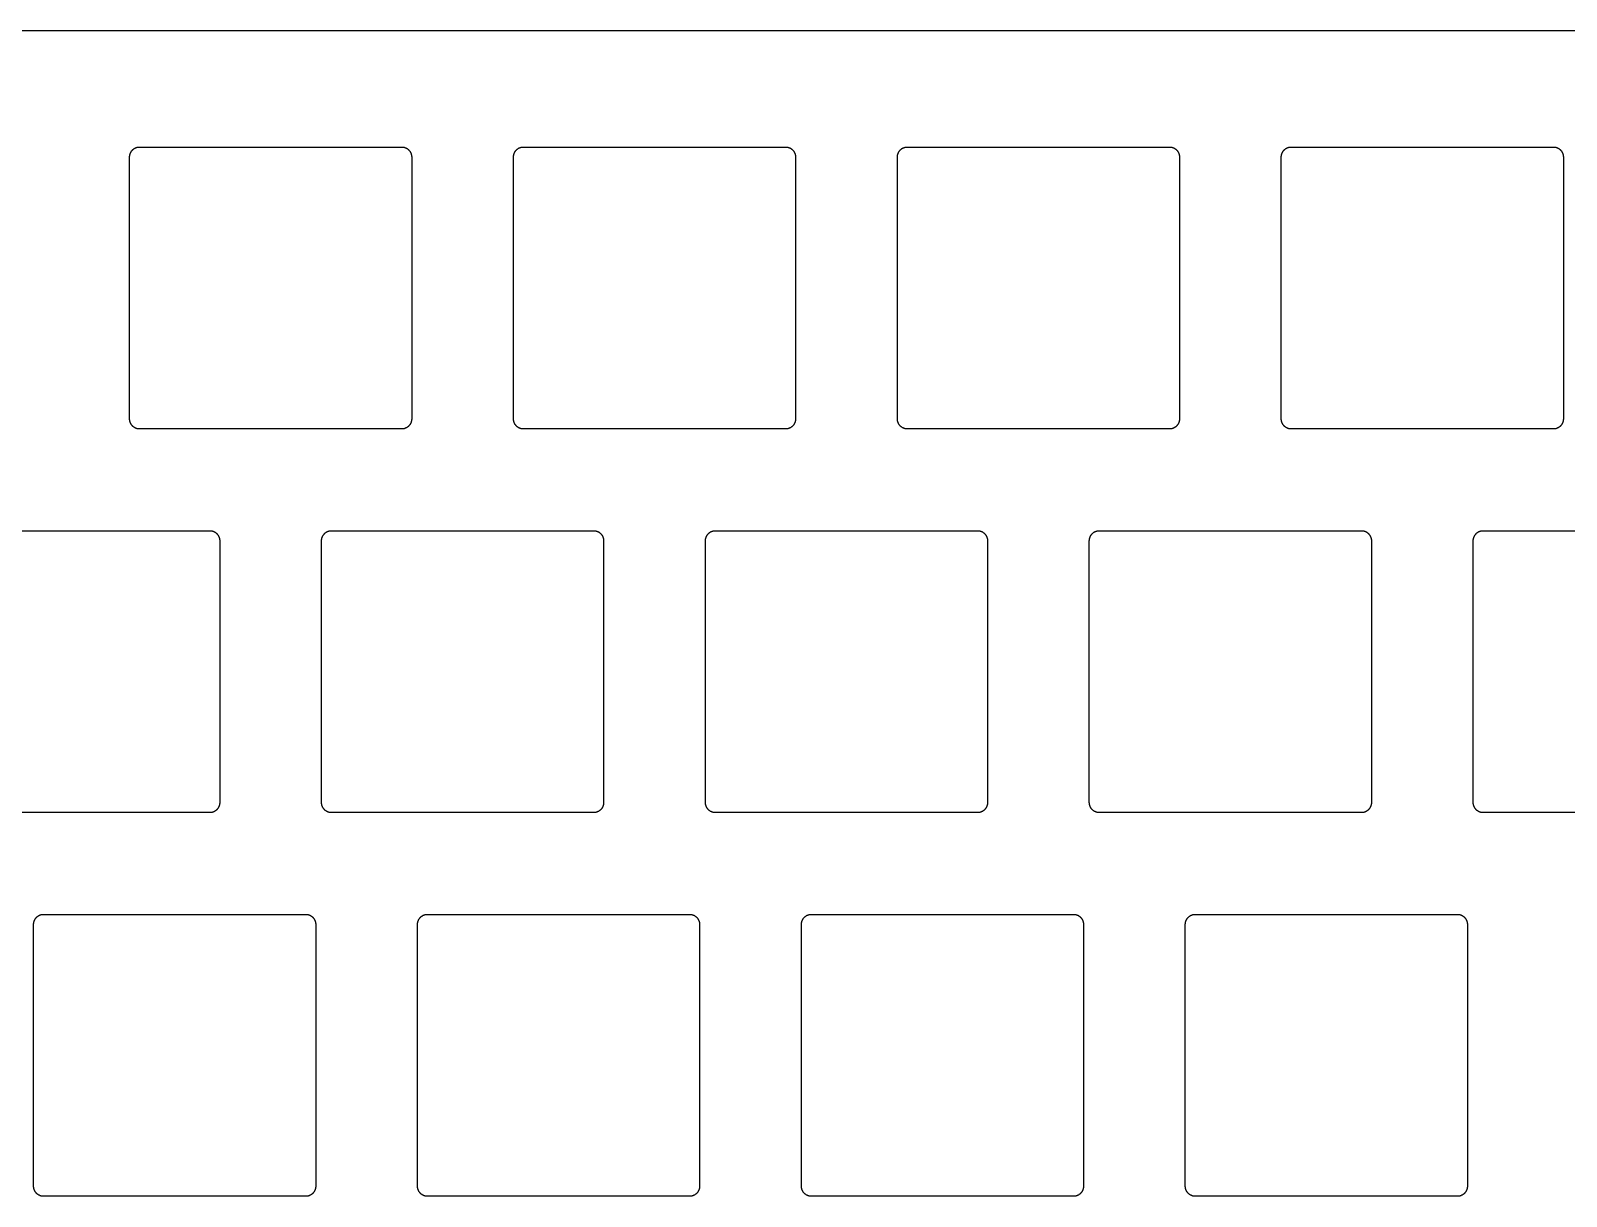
# Model space of a CAD drawing. Header units: millimetres. Extents: x 607 to 893, y -189 to -81.
# Drawn here: x 680.9 to 757.1, y -142.1 to -84.2 of the extents above; entities that cross this region are included whole.
import ezdxf

# ---------------------------------------------------------------- set-up
doc = ezdxf.new("R2010")
doc.units = ezdxf.units.MM
doc.layers.add('Layer 01', color=18, linetype='Continuous', true_color=0x000000)

msp = doc.modelspace()

# ---------------------------------------------------------------- linework, layer by layer
at = {"layer": 'Layer 01'}
for points in [[(826.694, -84.236), (673.306, -84.236)], [(685.85, -90.511), (685.85, -90.494), (685.851, -90.477), (685.853, -90.46), (685.855, -90.443), (685.857, -90.426), (685.86, -90.409), (685.864, -90.392), (685.869, -90.376), (685.873, -90.359), (685.879, -90.343), (685.885, -90.327), (685.891, -90.311), (685.898, -90.296), (685.906, -90.281), (685.914, -90.266), (685.923, -90.251), (685.932, -90.236), (685.942, -90.222), (685.952, -90.209), (685.962, -90.195), (685.973, -90.182), (685.985, -90.169), (685.996, -90.157), (686.009, -90.145), (686.021, -90.134), (686.034, -90.123), (686.048, -90.112), (686.062, -90.102), (686.076, -90.093), (686.09, -90.083), (686.105, -90.075), (686.12, -90.067), (686.135, -90.059), (686.151, -90.052), (686.167, -90.046), (686.183, -90.04), (686.199, -90.034), (686.215, -90.029), (686.232, -90.025), (686.248, -90.021), (686.265, -90.018), (686.282, -90.015), (686.299, -90.013), (686.316, -90.012), (686.333, -90.011), (686.35, -90.011)], [(685.85, -103.511), (685.85, -90.511)], [(686.35, -90.011), (699.35, -90.011)], [(699.35, -90.011), (699.367, -90.011), (699.384, -90.012), (699.401, -90.013), (699.418, -90.015), (699.435, -90.018), (699.452, -90.021), (699.468, -90.025), (699.485, -90.029), (699.501, -90.034), (699.517, -90.04), (699.533, -90.046), (699.549, -90.052), (699.565, -90.059), (699.58, -90.067), (699.595, -90.075), (699.61, -90.083), (699.624, -90.093), (699.638, -90.102), (699.652, -90.112), (699.666, -90.123), (699.679, -90.134), (699.691, -90.145), (699.704, -90.157), (699.715, -90.169), (699.727, -90.182), (699.738, -90.195), (699.748, -90.209), (699.758, -90.222), (699.768, -90.236), (699.777, -90.251), (699.786, -90.266), (699.794, -90.281), (699.802, -90.296), (699.809, -90.311), (699.815, -90.327), (699.821, -90.343), (699.827, -90.359), (699.831, -90.376), (699.836, -90.392), (699.84, -90.409), (699.843, -90.426), (699.845, -90.443), (699.847, -90.46), (699.849, -90.477), (699.85, -90.494), (699.85, -90.511)], [(699.85, -90.511), (699.85, -103.511)], [(704.9, -90.511), (704.9, -90.494), (704.901, -90.477), (704.903, -90.46), (704.905, -90.443), (704.907, -90.426), (704.91, -90.409), (704.914, -90.392), (704.919, -90.376), (704.923, -90.359), (704.929, -90.343), (704.935, -90.327), (704.941, -90.311), (704.948, -90.296), (704.956, -90.281), (704.964, -90.266), (704.973, -90.251), (704.982, -90.236), (704.992, -90.222), (705.002, -90.209), (705.012, -90.195), (705.023, -90.182), (705.035, -90.169), (705.046, -90.157), (705.059, -90.145), (705.071, -90.134), (705.084, -90.123), (705.098, -90.112), (705.112, -90.102), (705.126, -90.093), (705.14, -90.083), (705.155, -90.075), (705.17, -90.067), (705.185, -90.059), (705.201, -90.052), (705.217, -90.046), (705.233, -90.04), (705.249, -90.034), (705.265, -90.029), (705.282, -90.025), (705.298, -90.021), (705.315, -90.018), (705.332, -90.015), (705.349, -90.013), (705.366, -90.012), (705.383, -90.011), (705.4, -90.011)], [(704.9, -103.511), (704.9, -90.511)], [(705.4, -90.011), (718.4, -90.011)], [(718.4, -90.011), (718.417, -90.011), (718.434, -90.012), (718.451, -90.013), (718.468, -90.015), (718.485, -90.018), (718.502, -90.021), (718.518, -90.025), (718.535, -90.029), (718.551, -90.034), (718.567, -90.04), (718.583, -90.046), (718.599, -90.052), (718.615, -90.059), (718.63, -90.067), (718.645, -90.075), (718.66, -90.083), (718.674, -90.093), (718.688, -90.102), (718.702, -90.112), (718.716, -90.123), (718.729, -90.134), (718.741, -90.145), (718.754, -90.157), (718.765, -90.169), (718.777, -90.182), (718.788, -90.195), (718.798, -90.209), (718.808, -90.222), (718.818, -90.236), (718.827, -90.251), (718.836, -90.266), (718.844, -90.281), (718.852, -90.296), (718.859, -90.311), (718.865, -90.327), (718.871, -90.343), (718.877, -90.359), (718.881, -90.376), (718.886, -90.392), (718.89, -90.409), (718.893, -90.426), (718.895, -90.443), (718.897, -90.46), (718.899, -90.477), (718.9, -90.494), (718.9, -90.511)], [(718.9, -90.511), (718.9, -103.511)], [(723.95, -90.511), (723.95, -90.494), (723.951, -90.477), (723.953, -90.46), (723.955, -90.443), (723.957, -90.426), (723.96, -90.409), (723.964, -90.392), (723.969, -90.376), (723.973, -90.359), (723.979, -90.343), (723.985, -90.327), (723.991, -90.311), (723.998, -90.296), (724.006, -90.281), (724.014, -90.266), (724.023, -90.251), (724.032, -90.236), (724.042, -90.222), (724.052, -90.209), (724.062, -90.195), (724.073, -90.182), (724.085, -90.169), (724.096, -90.157), (724.109, -90.145), (724.121, -90.134), (724.134, -90.123), (724.148, -90.112), (724.162, -90.102), (724.176, -90.093), (724.19, -90.083), (724.205, -90.075), (724.22, -90.067), (724.235, -90.059), (724.251, -90.052), (724.267, -90.046), (724.283, -90.04), (724.299, -90.034), (724.315, -90.029), (724.332, -90.025), (724.348, -90.021), (724.365, -90.018), (724.382, -90.015), (724.399, -90.013), (724.416, -90.012), (724.433, -90.011), (724.45, -90.011)], [(723.95, -103.511), (723.95, -90.511)], [(724.45, -90.011), (737.45, -90.011)], [(737.45, -90.011), (737.467, -90.011), (737.484, -90.012), (737.501, -90.013), (737.518, -90.015), (737.535, -90.018), (737.552, -90.021), (737.568, -90.025), (737.585, -90.029), (737.601, -90.034), (737.617, -90.04), (737.633, -90.046), (737.649, -90.052), (737.665, -90.059), (737.68, -90.067), (737.695, -90.075), (737.71, -90.083), (737.724, -90.093), (737.738, -90.102), (737.752, -90.112), (737.766, -90.123), (737.779, -90.134), (737.791, -90.145), (737.804, -90.157), (737.815, -90.169), (737.827, -90.182), (737.838, -90.195), (737.848, -90.209), (737.858, -90.222), (737.868, -90.236), (737.877, -90.251), (737.886, -90.266), (737.894, -90.281), (737.902, -90.296), (737.909, -90.311), (737.915, -90.327), (737.921, -90.343), (737.927, -90.359), (737.931, -90.376), (737.936, -90.392), (737.94, -90.409), (737.943, -90.426), (737.945, -90.443), (737.947, -90.46), (737.949, -90.477), (737.95, -90.494), (737.95, -90.511)], [(737.95, -90.511), (737.95, -103.511)], [(743, -90.511), (743, -90.494), (743.001, -90.477), (743.003, -90.46), (743.005, -90.443), (743.007, -90.426), (743.01, -90.409), (743.014, -90.392), (743.019, -90.376), (743.023, -90.359), (743.029, -90.343), (743.035, -90.327), (743.041, -90.311), (743.048, -90.296), (743.056, -90.281), (743.064, -90.266), (743.073, -90.251), (743.082, -90.236), (743.092, -90.222), (743.102, -90.209), (743.112, -90.195), (743.123, -90.182), (743.135, -90.169), (743.146, -90.157), (743.159, -90.145), (743.171, -90.134), (743.184, -90.123), (743.198, -90.112), (743.212, -90.102), (743.226, -90.093), (743.24, -90.083), (743.255, -90.075), (743.27, -90.067), (743.285, -90.059), (743.301, -90.052), (743.317, -90.046), (743.333, -90.04), (743.349, -90.034), (743.365, -90.029), (743.382, -90.025), (743.398, -90.021), (743.415, -90.018), (743.432, -90.015), (743.449, -90.013), (743.466, -90.012), (743.483, -90.011), (743.5, -90.011)], [(743, -103.511), (743, -90.511)], [(743.5, -90.011), (756.5, -90.011)], [(756.5, -90.011), (756.517, -90.011), (756.534, -90.012), (756.551, -90.013), (756.568, -90.015), (756.585, -90.018), (756.602, -90.021), (756.618, -90.025), (756.635, -90.029), (756.651, -90.034), (756.667, -90.04), (756.683, -90.046), (756.699, -90.052), (756.715, -90.059), (756.73, -90.067), (756.745, -90.075), (756.76, -90.083), (756.774, -90.093), (756.788, -90.102), (756.802, -90.112), (756.816, -90.123), (756.829, -90.134), (756.841, -90.145), (756.854, -90.157), (756.865, -90.169), (756.877, -90.182), (756.888, -90.195), (756.898, -90.209), (756.908, -90.222), (756.918, -90.236), (756.927, -90.251), (756.936, -90.266), (756.944, -90.281), (756.952, -90.296), (756.959, -90.311), (756.965, -90.327), (756.971, -90.343), (756.977, -90.359), (756.981, -90.376), (756.986, -90.392), (756.99, -90.409), (756.993, -90.426), (756.995, -90.443), (756.997, -90.46), (756.999, -90.477), (757, -90.494), (757, -90.511)], [(757, -90.511), (757, -103.511)], [(686.35, -104.011), (686.333, -104.01), (686.316, -104.01), (686.299, -104.008), (686.282, -104.006), (686.265, -104.003), (686.248, -104), (686.232, -103.996), (686.215, -103.992), (686.199, -103.987), (686.183, -103.982), (686.167, -103.976), (686.151, -103.969), (686.135, -103.962), (686.12, -103.955), (686.105, -103.947), (686.09, -103.938), (686.076, -103.929), (686.062, -103.919), (686.048, -103.909), (686.034, -103.899), (686.021, -103.888), (686.009, -103.876), (685.996, -103.864), (685.985, -103.852), (685.973, -103.839), (685.962, -103.826), (685.952, -103.813), (685.942, -103.799), (685.932, -103.785), (685.923, -103.77), (685.914, -103.756), (685.906, -103.741), (685.898, -103.725), (685.891, -103.71), (685.885, -103.694), (685.879, -103.678), (685.873, -103.662), (685.869, -103.646), (685.864, -103.629), (685.86, -103.612), (685.857, -103.596), (685.855, -103.579), (685.853, -103.562), (685.851, -103.545), (685.85, -103.528), (685.85, -103.511)], [(699.85, -103.511), (699.85, -103.528), (699.849, -103.545), (699.847, -103.562), (699.845, -103.579), (699.843, -103.596), (699.84, -103.612), (699.836, -103.629), (699.831, -103.646), (699.827, -103.662), (699.821, -103.678), (699.815, -103.694), (699.809, -103.71), (699.802, -103.725), (699.794, -103.741), (699.786, -103.756), (699.777, -103.77), (699.768, -103.785), (699.758, -103.799), (699.748, -103.813), (699.738, -103.826), (699.727, -103.839), (699.715, -103.852), (699.704, -103.864), (699.691, -103.876), (699.679, -103.888), (699.666, -103.899), (699.652, -103.909), (699.638, -103.919), (699.624, -103.929), (699.61, -103.938), (699.595, -103.947), (699.58, -103.955), (699.565, -103.962), (699.549, -103.969), (699.533, -103.976), (699.517, -103.982), (699.501, -103.987), (699.485, -103.992), (699.468, -103.996), (699.452, -104), (699.435, -104.003), (699.418, -104.006), (699.401, -104.008), (699.384, -104.01), (699.367, -104.01), (699.35, -104.011)], [(705.4, -104.011), (705.383, -104.01), (705.366, -104.01), (705.349, -104.008), (705.332, -104.006), (705.315, -104.003), (705.298, -104), (705.282, -103.996), (705.265, -103.992), (705.249, -103.987), (705.233, -103.982), (705.217, -103.976), (705.201, -103.969), (705.185, -103.962), (705.17, -103.955), (705.155, -103.947), (705.14, -103.938), (705.126, -103.929), (705.112, -103.919), (705.098, -103.909), (705.084, -103.899), (705.071, -103.888), (705.059, -103.876), (705.046, -103.864), (705.035, -103.852), (705.023, -103.839), (705.012, -103.826), (705.002, -103.813), (704.992, -103.799), (704.982, -103.785), (704.973, -103.77), (704.964, -103.756), (704.956, -103.741), (704.948, -103.725), (704.941, -103.71), (704.935, -103.694), (704.929, -103.678), (704.923, -103.662), (704.919, -103.646), (704.914, -103.629), (704.91, -103.612), (704.907, -103.596), (704.905, -103.579), (704.903, -103.562), (704.901, -103.545), (704.9, -103.528), (704.9, -103.511)], [(718.9, -103.511), (718.9, -103.528), (718.899, -103.545), (718.897, -103.562), (718.895, -103.579), (718.893, -103.596), (718.89, -103.612), (718.886, -103.629), (718.881, -103.646), (718.877, -103.662), (718.871, -103.678), (718.865, -103.694), (718.859, -103.71), (718.852, -103.725), (718.844, -103.741), (718.836, -103.756), (718.827, -103.77), (718.818, -103.785), (718.808, -103.799), (718.798, -103.813), (718.788, -103.826), (718.777, -103.839), (718.765, -103.852), (718.754, -103.864), (718.741, -103.876), (718.729, -103.888), (718.716, -103.899), (718.702, -103.909), (718.688, -103.919), (718.674, -103.929), (718.66, -103.938), (718.645, -103.947), (718.63, -103.955), (718.615, -103.962), (718.599, -103.969), (718.583, -103.976), (718.567, -103.982), (718.551, -103.987), (718.535, -103.992), (718.518, -103.996), (718.502, -104), (718.485, -104.003), (718.468, -104.006), (718.451, -104.008), (718.434, -104.01), (718.417, -104.01), (718.4, -104.011)], [(724.45, -104.011), (724.433, -104.01), (724.416, -104.01), (724.399, -104.008), (724.382, -104.006), (724.365, -104.003), (724.348, -104), (724.332, -103.996), (724.315, -103.992), (724.299, -103.987), (724.283, -103.982), (724.267, -103.976), (724.251, -103.969), (724.235, -103.962), (724.22, -103.955), (724.205, -103.947), (724.19, -103.938), (724.176, -103.929), (724.162, -103.919), (724.148, -103.909), (724.134, -103.899), (724.121, -103.888), (724.109, -103.876), (724.096, -103.864), (724.085, -103.852), (724.073, -103.839), (724.062, -103.826), (724.052, -103.813), (724.042, -103.799), (724.032, -103.785), (724.023, -103.77), (724.014, -103.756), (724.006, -103.741), (723.998, -103.725), (723.991, -103.71), (723.985, -103.694), (723.979, -103.678), (723.973, -103.662), (723.969, -103.646), (723.964, -103.629), (723.96, -103.612), (723.957, -103.596), (723.955, -103.579), (723.953, -103.562), (723.951, -103.545), (723.95, -103.528), (723.95, -103.511)], [(737.95, -103.511), (737.95, -103.528), (737.949, -103.545), (737.947, -103.562), (737.945, -103.579), (737.943, -103.596), (737.94, -103.612), (737.936, -103.629), (737.931, -103.646), (737.927, -103.662), (737.921, -103.678), (737.915, -103.694), (737.909, -103.71), (737.902, -103.725), (737.894, -103.741), (737.886, -103.756), (737.877, -103.77), (737.868, -103.785), (737.858, -103.799), (737.848, -103.813), (737.838, -103.826), (737.827, -103.839), (737.815, -103.852), (737.804, -103.864), (737.791, -103.876), (737.779, -103.888), (737.766, -103.899), (737.752, -103.909), (737.738, -103.919), (737.724, -103.929), (737.71, -103.938), (737.695, -103.947), (737.68, -103.955), (737.665, -103.962), (737.649, -103.969), (737.633, -103.976), (737.617, -103.982), (737.601, -103.987), (737.585, -103.992), (737.568, -103.996), (737.552, -104), (737.535, -104.003), (737.518, -104.006), (737.501, -104.008), (737.484, -104.01), (737.467, -104.01), (737.45, -104.011)], [(743.5, -104.011), (743.483, -104.01), (743.466, -104.01), (743.449, -104.008), (743.432, -104.006), (743.415, -104.003), (743.398, -104), (743.382, -103.996), (743.365, -103.992), (743.349, -103.987), (743.333, -103.982), (743.317, -103.976), (743.301, -103.969), (743.285, -103.962), (743.27, -103.955), (743.255, -103.947), (743.24, -103.938), (743.226, -103.929), (743.212, -103.919), (743.198, -103.909), (743.184, -103.899), (743.171, -103.888), (743.159, -103.876), (743.146, -103.864), (743.135, -103.852), (743.123, -103.839), (743.112, -103.826), (743.102, -103.813), (743.092, -103.799), (743.082, -103.785), (743.073, -103.77), (743.064, -103.756), (743.056, -103.741), (743.048, -103.725), (743.041, -103.71), (743.035, -103.694), (743.029, -103.678), (743.023, -103.662), (743.019, -103.646), (743.014, -103.629), (743.01, -103.612), (743.007, -103.596), (743.005, -103.579), (743.003, -103.562), (743.001, -103.545), (743, -103.528), (743, -103.511)], [(757, -103.511), (757, -103.528), (756.999, -103.545), (756.997, -103.562), (756.995, -103.579), (756.993, -103.596), (756.99, -103.612), (756.986, -103.629), (756.981, -103.646), (756.977, -103.662), (756.971, -103.678), (756.965, -103.694), (756.959, -103.71), (756.952, -103.725), (756.944, -103.741), (756.936, -103.756), (756.927, -103.77), (756.918, -103.785), (756.908, -103.799), (756.898, -103.813), (756.888, -103.826), (756.877, -103.839), (756.865, -103.852), (756.854, -103.864), (756.841, -103.876), (756.829, -103.888), (756.816, -103.899), (756.802, -103.909), (756.788, -103.919), (756.774, -103.929), (756.76, -103.938), (756.745, -103.947), (756.73, -103.955), (756.715, -103.962), (756.699, -103.969), (756.683, -103.976), (756.667, -103.982), (756.651, -103.987), (756.635, -103.992), (756.618, -103.996), (756.602, -104), (756.585, -104.003), (756.568, -104.006), (756.551, -104.008), (756.534, -104.01), (756.517, -104.01), (756.5, -104.011)], [(699.35, -104.011), (686.35, -104.011)], [(718.4, -104.011), (705.4, -104.011)], [(737.45, -104.011), (724.45, -104.011)], [(756.5, -104.011), (743.5, -104.011)], [(676.825, -109.061), (689.825, -109.061)], [(689.825, -109.061), (689.842, -109.061), (689.859, -109.062), (689.876, -109.063), (689.893, -109.065), (689.91, -109.068), (689.927, -109.071), (689.943, -109.075), (689.96, -109.079), (689.976, -109.084), (689.992, -109.09), (690.008, -109.096), (690.024, -109.102), (690.04, -109.109), (690.055, -109.117), (690.07, -109.125), (690.085, -109.133), (690.099, -109.143), (690.113, -109.152), (690.127, -109.162), (690.141, -109.173), (690.154, -109.184), (690.166, -109.195), (690.179, -109.207), (690.19, -109.219), (690.202, -109.232), (690.213, -109.245), (690.223, -109.259), (690.233, -109.272), (690.243, -109.286), (690.252, -109.301), (690.261, -109.316), (690.269, -109.331), (690.277, -109.346), (690.284, -109.361), (690.29, -109.377), (690.296, -109.393), (690.302, -109.409), (690.306, -109.426), (690.311, -109.442), (690.315, -109.459), (690.318, -109.476), (690.32, -109.493), (690.322, -109.51), (690.324, -109.527), (690.325, -109.544), (690.325, -109.561)], [(690.325, -109.561), (690.325, -122.561)], [(695.375, -109.561), (695.375, -109.544), (695.376, -109.527), (695.378, -109.51), (695.38, -109.493), (695.382, -109.476), (695.385, -109.459), (695.389, -109.442), (695.394, -109.426), (695.398, -109.409), (695.404, -109.393), (695.41, -109.377), (695.416, -109.361), (695.423, -109.346), (695.431, -109.331), (695.439, -109.316), (695.448, -109.301), (695.457, -109.286), (695.467, -109.272), (695.477, -109.259), (695.487, -109.245), (695.498, -109.232), (695.51, -109.219), (695.521, -109.207), (695.534, -109.195), (695.546, -109.184), (695.559, -109.173), (695.573, -109.162), (695.587, -109.152), (695.601, -109.143), (695.615, -109.133), (695.63, -109.125), (695.645, -109.117), (695.66, -109.109), (695.676, -109.102), (695.692, -109.096), (695.708, -109.09), (695.724, -109.084), (695.74, -109.079), (695.757, -109.075), (695.773, -109.071), (695.79, -109.068), (695.807, -109.065), (695.824, -109.063), (695.841, -109.062), (695.858, -109.061), (695.875, -109.061)], [(695.375, -122.561), (695.375, -109.561)], [(695.875, -109.061), (708.875, -109.061)], [(708.875, -109.061), (708.892, -109.061), (708.909, -109.062), (708.926, -109.063), (708.943, -109.065), (708.96, -109.068), (708.977, -109.071), (708.993, -109.075), (709.01, -109.079), (709.026, -109.084), (709.042, -109.09), (709.058, -109.096), (709.074, -109.102), (709.09, -109.109), (709.105, -109.117), (709.12, -109.125), (709.135, -109.133), (709.149, -109.143), (709.163, -109.152), (709.177, -109.162), (709.191, -109.173), (709.204, -109.184), (709.216, -109.195), (709.229, -109.207), (709.24, -109.219), (709.252, -109.232), (709.263, -109.245), (709.273, -109.259), (709.283, -109.272), (709.293, -109.286), (709.302, -109.301), (709.311, -109.316), (709.319, -109.331), (709.327, -109.346), (709.334, -109.361), (709.34, -109.377), (709.346, -109.393), (709.352, -109.409), (709.356, -109.426), (709.361, -109.442), (709.365, -109.459), (709.368, -109.476), (709.37, -109.493), (709.372, -109.51), (709.374, -109.527), (709.375, -109.544), (709.375, -109.561)], [(709.375, -109.561), (709.375, -122.561)], [(714.425, -109.561), (714.425, -109.544), (714.426, -109.527), (714.428, -109.51), (714.43, -109.493), (714.432, -109.476), (714.435, -109.459), (714.439, -109.442), (714.444, -109.426), (714.448, -109.409), (714.454, -109.393), (714.46, -109.377), (714.466, -109.361), (714.473, -109.346), (714.481, -109.331), (714.489, -109.316), (714.498, -109.301), (714.507, -109.286), (714.517, -109.272), (714.527, -109.259), (714.537, -109.245), (714.548, -109.232), (714.56, -109.219), (714.571, -109.207), (714.584, -109.195), (714.596, -109.184), (714.609, -109.173), (714.623, -109.162), (714.637, -109.152), (714.651, -109.143), (714.665, -109.133), (714.68, -109.125), (714.695, -109.117), (714.71, -109.109), (714.726, -109.102), (714.742, -109.096), (714.758, -109.09), (714.774, -109.084), (714.79, -109.079), (714.807, -109.075), (714.823, -109.071), (714.84, -109.068), (714.857, -109.065), (714.874, -109.063), (714.891, -109.062), (714.908, -109.061), (714.925, -109.061)], [(714.425, -122.561), (714.425, -109.561)], [(714.925, -109.061), (727.925, -109.061)], [(727.925, -109.061), (727.942, -109.061), (727.959, -109.062), (727.976, -109.063), (727.993, -109.065), (728.01, -109.068), (728.027, -109.071), (728.043, -109.075), (728.06, -109.079), (728.076, -109.084), (728.092, -109.09), (728.108, -109.096), (728.124, -109.102), (728.14, -109.109), (728.155, -109.117), (728.17, -109.125), (728.185, -109.133), (728.199, -109.143), (728.213, -109.152), (728.227, -109.162), (728.241, -109.173), (728.254, -109.184), (728.266, -109.195), (728.279, -109.207), (728.29, -109.219), (728.302, -109.232), (728.313, -109.245), (728.323, -109.259), (728.333, -109.272), (728.343, -109.286), (728.352, -109.301), (728.361, -109.316), (728.369, -109.331), (728.377, -109.346), (728.384, -109.361), (728.39, -109.377), (728.396, -109.393), (728.402, -109.409), (728.406, -109.426), (728.411, -109.442), (728.415, -109.459), (728.418, -109.476), (728.42, -109.493), (728.422, -109.51), (728.424, -109.527), (728.425, -109.544), (728.425, -109.561)], [(728.425, -109.561), (728.425, -122.561)], [(733.475, -109.561), (733.475, -109.544), (733.476, -109.527), (733.478, -109.51), (733.48, -109.493), (733.482, -109.476), (733.485, -109.459), (733.489, -109.442), (733.494, -109.426), (733.498, -109.409), (733.504, -109.393), (733.51, -109.377), (733.516, -109.361), (733.523, -109.346), (733.531, -109.331), (733.539, -109.316), (733.548, -109.301), (733.557, -109.286), (733.567, -109.272), (733.577, -109.259), (733.587, -109.245), (733.598, -109.232), (733.61, -109.219), (733.621, -109.207), (733.634, -109.195), (733.646, -109.184), (733.659, -109.173), (733.673, -109.162), (733.687, -109.152), (733.701, -109.143), (733.715, -109.133), (733.73, -109.125), (733.745, -109.117), (733.76, -109.109), (733.776, -109.102), (733.792, -109.096), (733.808, -109.09), (733.824, -109.084), (733.84, -109.079), (733.857, -109.075), (733.873, -109.071), (733.89, -109.068), (733.907, -109.065), (733.924, -109.063), (733.941, -109.062), (733.958, -109.061), (733.975, -109.061)], [(733.475, -122.561), (733.475, -109.561)], [(733.975, -109.061), (746.975, -109.061)], [(746.975, -109.061), (746.992, -109.061), (747.009, -109.062), (747.026, -109.063), (747.043, -109.065), (747.06, -109.068), (747.077, -109.071), (747.093, -109.075), (747.11, -109.079), (747.126, -109.084), (747.142, -109.09), (747.158, -109.096), (747.174, -109.102), (747.19, -109.109), (747.205, -109.117), (747.22, -109.125), (747.235, -109.133), (747.249, -109.143), (747.263, -109.152), (747.277, -109.162), (747.291, -109.173), (747.304, -109.184), (747.316, -109.195), (747.329, -109.207), (747.34, -109.219), (747.352, -109.232), (747.363, -109.245), (747.373, -109.259), (747.383, -109.272), (747.393, -109.286), (747.402, -109.301), (747.411, -109.316), (747.419, -109.331), (747.427, -109.346), (747.434, -109.361), (747.44, -109.377), (747.446, -109.393), (747.452, -109.409), (747.456, -109.426), (747.461, -109.442), (747.465, -109.459), (747.468, -109.476), (747.47, -109.493), (747.472, -109.51), (747.474, -109.527), (747.475, -109.544), (747.475, -109.561)], [(747.475, -109.561), (747.475, -122.561)], [(752.525, -109.561), (752.525, -109.544), (752.526, -109.527), (752.528, -109.51), (752.53, -109.493), (752.532, -109.476), (752.535, -109.459), (752.539, -109.442), (752.544, -109.426), (752.548, -109.409), (752.554, -109.393), (752.56, -109.377), (752.566, -109.361), (752.573, -109.346), (752.581, -109.331), (752.589, -109.316), (752.598, -109.301), (752.607, -109.286), (752.617, -109.272), (752.627, -109.259), (752.637, -109.245), (752.648, -109.232), (752.66, -109.219), (752.671, -109.207), (752.684, -109.195), (752.696, -109.184), (752.709, -109.173), (752.723, -109.162), (752.737, -109.152), (752.751, -109.143), (752.765, -109.133), (752.78, -109.125), (752.795, -109.117), (752.81, -109.109), (752.826, -109.102), (752.842, -109.096), (752.858, -109.09), (752.874, -109.084), (752.89, -109.079), (752.907, -109.075), (752.923, -109.071), (752.94, -109.068), (752.957, -109.065), (752.974, -109.063), (752.991, -109.062), (753.008, -109.061), (753.025, -109.061)], [(752.525, -122.561), (752.525, -109.561)], [(753.025, -109.061), (766.025, -109.061)], [(690.325, -122.561), (690.325, -122.578), (690.324, -122.595), (690.322, -122.612), (690.32, -122.629), (690.318, -122.646), (690.315, -122.662), (690.311, -122.679), (690.306, -122.696), (690.302, -122.712), (690.296, -122.728), (690.29, -122.744), (690.284, -122.76), (690.277, -122.775), (690.269, -122.791), (690.261, -122.806), (690.252, -122.82), (690.243, -122.835), (690.233, -122.849), (690.223, -122.863), (690.213, -122.876), (690.202, -122.889), (690.19, -122.902), (690.179, -122.914), (690.166, -122.926), (690.154, -122.938), (690.141, -122.949), (690.127, -122.959), (690.113, -122.969), (690.099, -122.979), (690.085, -122.988), (690.07, -122.997), (690.055, -123.005), (690.04, -123.012), (690.024, -123.019), (690.008, -123.026), (689.992, -123.032), (689.976, -123.037), (689.96, -123.042), (689.943, -123.046), (689.927, -123.05), (689.91, -123.053), (689.893, -123.056), (689.876, -123.058), (689.859, -123.06), (689.842, -123.06), (689.825, -123.061)], [(695.875, -123.061), (695.858, -123.06), (695.841, -123.06), (695.824, -123.058), (695.807, -123.056), (695.79, -123.053), (695.773, -123.05), (695.757, -123.046), (695.74, -123.042), (695.724, -123.037), (695.708, -123.032), (695.692, -123.026), (695.676, -123.019), (695.66, -123.012), (695.645, -123.005), (695.63, -122.997), (695.615, -122.988), (695.601, -122.979), (695.587, -122.969), (695.573, -122.959), (695.559, -122.949), (695.546, -122.938), (695.534, -122.926), (695.521, -122.914), (695.51, -122.902), (695.498, -122.889), (695.487, -122.876), (695.477, -122.863), (695.467, -122.849), (695.457, -122.835), (695.448, -122.82), (695.439, -122.806), (695.431, -122.791), (695.423, -122.775), (695.416, -122.76), (695.41, -122.744), (695.404, -122.728), (695.398, -122.712), (695.394, -122.696), (695.389, -122.679), (695.385, -122.662), (695.382, -122.646), (695.38, -122.629), (695.378, -122.612), (695.376, -122.595), (695.375, -122.578), (695.375, -122.561)], [(709.375, -122.561), (709.375, -122.578), (709.374, -122.595), (709.372, -122.612), (709.37, -122.629), (709.368, -122.646), (709.365, -122.662), (709.361, -122.679), (709.356, -122.696), (709.352, -122.712), (709.346, -122.728), (709.34, -122.744), (709.334, -122.76), (709.327, -122.775), (709.319, -122.791), (709.311, -122.806), (709.302, -122.82), (709.293, -122.835), (709.283, -122.849), (709.273, -122.863), (709.263, -122.876), (709.252, -122.889), (709.24, -122.902), (709.229, -122.914), (709.216, -122.926), (709.204, -122.938), (709.191, -122.949), (709.177, -122.959), (709.163, -122.969), (709.149, -122.979), (709.135, -122.988), (709.12, -122.997), (709.105, -123.005), (709.09, -123.012), (709.074, -123.019), (709.058, -123.026), (709.042, -123.032), (709.026, -123.037), (709.01, -123.042), (708.993, -123.046), (708.977, -123.05), (708.96, -123.053), (708.943, -123.056), (708.926, -123.058), (708.909, -123.06), (708.892, -123.06), (708.875, -123.061)], [(714.925, -123.061), (714.908, -123.06), (714.891, -123.06), (714.874, -123.058), (714.857, -123.056), (714.84, -123.053), (714.823, -123.05), (714.807, -123.046), (714.79, -123.042), (714.774, -123.037), (714.758, -123.032), (714.742, -123.026), (714.726, -123.019), (714.71, -123.012), (714.695, -123.005), (714.68, -122.997), (714.665, -122.988), (714.651, -122.979), (714.637, -122.969), (714.623, -122.959), (714.609, -122.949), (714.596, -122.938), (714.584, -122.926), (714.571, -122.914), (714.56, -122.902), (714.548, -122.889), (714.537, -122.876), (714.527, -122.863), (714.517, -122.849), (714.507, -122.835), (714.498, -122.82), (714.489, -122.806), (714.481, -122.791), (714.473, -122.775), (714.466, -122.76), (714.46, -122.744), (714.454, -122.728), (714.448, -122.712), (714.444, -122.696), (714.439, -122.679), (714.435, -122.662), (714.432, -122.646), (714.43, -122.629), (714.428, -122.612), (714.426, -122.595), (714.425, -122.578), (714.425, -122.561)], [(728.425, -122.561), (728.425, -122.578), (728.424, -122.595), (728.422, -122.612), (728.42, -122.629), (728.418, -122.646), (728.415, -122.662), (728.411, -122.679), (728.406, -122.696), (728.402, -122.712), (728.396, -122.728), (728.39, -122.744), (728.384, -122.76), (728.377, -122.775), (728.369, -122.791), (728.361, -122.806), (728.352, -122.82), (728.343, -122.835), (728.333, -122.849), (728.323, -122.863), (728.313, -122.876), (728.302, -122.889), (728.29, -122.902), (728.279, -122.914), (728.266, -122.926), (728.254, -122.938), (728.241, -122.949), (728.227, -122.959), (728.213, -122.969), (728.199, -122.979), (728.185, -122.988), (728.17, -122.997), (728.155, -123.005), (728.14, -123.012), (728.124, -123.019), (728.108, -123.026), (728.092, -123.032), (728.076, -123.037), (728.06, -123.042), (728.043, -123.046), (728.027, -123.05), (728.01, -123.053), (727.993, -123.056), (727.976, -123.058), (727.959, -123.06), (727.942, -123.06), (727.925, -123.061)], [(733.975, -123.061), (733.958, -123.06), (733.941, -123.06), (733.924, -123.058), (733.907, -123.056), (733.89, -123.053), (733.873, -123.05), (733.857, -123.046), (733.84, -123.042), (733.824, -123.037), (733.808, -123.032), (733.792, -123.026), (733.776, -123.019), (733.76, -123.012), (733.745, -123.005), (733.73, -122.997), (733.715, -122.988), (733.701, -122.979), (733.687, -122.969), (733.673, -122.959), (733.659, -122.949), (733.646, -122.938), (733.634, -122.926), (733.621, -122.914), (733.61, -122.902), (733.598, -122.889), (733.587, -122.876), (733.577, -122.863), (733.567, -122.849), (733.557, -122.835), (733.548, -122.82), (733.539, -122.806), (733.531, -122.791), (733.523, -122.775), (733.516, -122.76), (733.51, -122.744), (733.504, -122.728), (733.498, -122.712), (733.494, -122.696), (733.489, -122.679), (733.485, -122.662), (733.482, -122.646), (733.48, -122.629), (733.478, -122.612), (733.476, -122.595), (733.475, -122.578), (733.475, -122.561)], [(747.475, -122.561), (747.475, -122.578), (747.474, -122.595), (747.472, -122.612), (747.47, -122.629), (747.468, -122.646), (747.465, -122.662), (747.461, -122.679), (747.456, -122.696), (747.452, -122.712), (747.446, -122.728), (747.44, -122.744), (747.434, -122.76), (747.427, -122.775), (747.419, -122.791), (747.411, -122.806), (747.402, -122.82), (747.393, -122.835), (747.383, -122.849), (747.373, -122.863), (747.363, -122.876), (747.352, -122.889), (747.34, -122.902), (747.329, -122.914), (747.316, -122.926), (747.304, -122.938), (747.291, -122.949), (747.277, -122.959), (747.263, -122.969), (747.249, -122.979), (747.235, -122.988), (747.22, -122.997), (747.205, -123.005), (747.19, -123.012), (747.174, -123.019), (747.158, -123.026), (747.142, -123.032), (747.126, -123.037), (747.11, -123.042), (747.093, -123.046), (747.077, -123.05), (747.06, -123.053), (747.043, -123.056), (747.026, -123.058), (747.009, -123.06), (746.992, -123.06), (746.975, -123.061)], [(753.025, -123.061), (753.008, -123.06), (752.991, -123.06), (752.974, -123.058), (752.957, -123.056), (752.94, -123.053), (752.923, -123.05), (752.907, -123.046), (752.89, -123.042), (752.874, -123.037), (752.858, -123.032), (752.842, -123.026), (752.826, -123.019), (752.81, -123.012), (752.795, -123.005), (752.78, -122.997), (752.765, -122.988), (752.751, -122.979), (752.737, -122.969), (752.723, -122.959), (752.709, -122.949), (752.696, -122.938), (752.684, -122.926), (752.671, -122.914), (752.66, -122.902), (752.648, -122.889), (752.637, -122.876), (752.627, -122.863), (752.617, -122.849), (752.607, -122.835), (752.598, -122.82), (752.589, -122.806), (752.581, -122.791), (752.573, -122.775), (752.566, -122.76), (752.56, -122.744), (752.554, -122.728), (752.548, -122.712), (752.544, -122.696), (752.539, -122.679), (752.535, -122.662), (752.532, -122.646), (752.53, -122.629), (752.528, -122.612), (752.526, -122.595), (752.525, -122.578), (752.525, -122.561)], [(689.825, -123.061), (676.825, -123.061)], [(708.875, -123.061), (695.875, -123.061)], [(727.925, -123.061), (714.925, -123.061)], [(746.975, -123.061), (733.975, -123.061)], [(766.025, -123.061), (753.025, -123.061)], [(681.087, -128.611), (681.088, -128.594), (681.089, -128.577), (681.09, -128.56), (681.092, -128.543), (681.095, -128.526), (681.098, -128.509), (681.102, -128.492), (681.106, -128.476), (681.111, -128.459), (681.116, -128.443), (681.122, -128.427), (681.129, -128.411), (681.136, -128.396), (681.144, -128.381), (681.152, -128.366), (681.16, -128.351), (681.169, -128.336), (681.179, -128.322), (681.189, -128.309), (681.2, -128.295), (681.211, -128.282), (681.222, -128.269), (681.234, -128.257), (681.246, -128.245), (681.259, -128.234), (681.272, -128.223), (681.285, -128.212), (681.299, -128.202), (681.313, -128.193), (681.328, -128.183), (681.342, -128.175), (681.357, -128.167), (681.373, -128.159), (681.388, -128.152), (681.404, -128.146), (681.42, -128.14), (681.436, -128.134), (681.453, -128.129), (681.469, -128.125), (681.486, -128.121), (681.503, -128.118), (681.519, -128.115), (681.536, -128.113), (681.553, -128.112), (681.57, -128.111), (681.587, -128.111)], [(681.087, -141.611), (681.087, -128.611)], [(681.587, -128.111), (694.587, -128.111)], [(694.587, -128.111), (694.605, -128.111), (694.622, -128.112), (694.639, -128.113), (694.656, -128.115), (694.672, -128.118), (694.689, -128.121), (694.706, -128.125), (694.722, -128.129), (694.739, -128.134), (694.755, -128.14), (694.771, -128.146), (694.787, -128.152), (694.802, -128.159), (694.818, -128.167), (694.833, -128.175), (694.847, -128.183), (694.862, -128.193), (694.876, -128.202), (694.89, -128.212), (694.903, -128.223), (694.916, -128.234), (694.929, -128.245), (694.941, -128.257), (694.953, -128.269), (694.964, -128.282), (694.975, -128.295), (694.986, -128.309), (694.996, -128.322), (695.006, -128.336), (695.015, -128.351), (695.023, -128.366), (695.031, -128.381), (695.039, -128.396), (695.046, -128.411), (695.053, -128.427), (695.059, -128.443), (695.064, -128.459), (695.069, -128.476), (695.073, -128.492), (695.077, -128.509), (695.08, -128.526), (695.083, -128.543), (695.085, -128.56), (695.086, -128.577), (695.087, -128.594), (695.087, -128.611)], [(695.087, -128.611), (695.087, -141.611)], [(700.138, -128.611), (700.138, -128.594), (700.139, -128.577), (700.14, -128.56), (700.142, -128.543), (700.145, -128.526), (700.148, -128.509), (700.152, -128.492), (700.156, -128.476), (700.161, -128.459), (700.166, -128.443), (700.172, -128.427), (700.179, -128.411), (700.186, -128.396), (700.194, -128.381), (700.202, -128.366), (700.21, -128.351), (700.219, -128.336), (700.229, -128.322), (700.239, -128.309), (700.25, -128.295), (700.261, -128.282), (700.272, -128.269), (700.284, -128.257), (700.296, -128.245), (700.309, -128.234), (700.322, -128.223), (700.335, -128.212), (700.349, -128.202), (700.363, -128.193), (700.378, -128.183), (700.392, -128.175), (700.407, -128.167), (700.423, -128.159), (700.438, -128.152), (700.454, -128.146), (700.47, -128.14), (700.486, -128.134), (700.503, -128.129), (700.519, -128.125), (700.536, -128.121), (700.553, -128.118), (700.569, -128.115), (700.586, -128.113), (700.603, -128.112), (700.62, -128.111), (700.638, -128.111)], [(700.138, -141.611), (700.138, -128.611)], [(700.638, -128.111), (713.638, -128.111)], [(713.638, -128.111), (713.655, -128.111), (713.672, -128.112), (713.689, -128.113), (713.706, -128.115), (713.722, -128.118), (713.739, -128.121), (713.756, -128.125), (713.772, -128.129), (713.789, -128.134), (713.805, -128.14), (713.821, -128.146), (713.837, -128.152), (713.852, -128.159), (713.868, -128.167), (713.883, -128.175), (713.897, -128.183), (713.912, -128.193), (713.926, -128.202), (713.94, -128.212), (713.953, -128.223), (713.966, -128.234), (713.979, -128.245), (713.991, -128.257), (714.003, -128.269), (714.014, -128.282), (714.025, -128.295), (714.036, -128.309), (714.046, -128.322), (714.056, -128.336), (714.065, -128.351), (714.073, -128.366), (714.081, -128.381), (714.089, -128.396), (714.096, -128.411), (714.103, -128.427), (714.109, -128.443), (714.114, -128.459), (714.119, -128.476), (714.123, -128.492), (714.127, -128.509), (714.13, -128.526), (714.133, -128.543), (714.135, -128.56), (714.136, -128.577), (714.137, -128.594), (714.138, -128.611)], [(714.138, -128.611), (714.138, -141.611)], [(719.188, -128.611), (719.188, -128.594), (719.189, -128.577), (719.19, -128.56), (719.192, -128.543), (719.195, -128.526), (719.198, -128.509), (719.202, -128.492), (719.206, -128.476), (719.211, -128.459), (719.216, -128.443), (719.222, -128.427), (719.229, -128.411), (719.236, -128.396), (719.244, -128.381), (719.252, -128.366), (719.26, -128.351), (719.269, -128.336), (719.279, -128.322), (719.289, -128.309), (719.3, -128.295), (719.311, -128.282), (719.322, -128.269), (719.334, -128.257), (719.346, -128.245), (719.359, -128.234), (719.372, -128.223), (719.385, -128.212), (719.399, -128.202), (719.413, -128.193), (719.428, -128.183), (719.442, -128.175), (719.457, -128.167), (719.473, -128.159), (719.488, -128.152), (719.504, -128.146), (719.52, -128.14), (719.536, -128.134), (719.553, -128.129), (719.569, -128.125), (719.586, -128.121), (719.603, -128.118), (719.619, -128.115), (719.636, -128.113), (719.653, -128.112), (719.67, -128.111), (719.688, -128.111)], [(719.188, -141.611), (719.188, -128.611)], [(719.688, -128.111), (732.688, -128.111)], [(732.688, -128.111), (732.705, -128.111), (732.722, -128.112), (732.739, -128.113), (732.756, -128.115), (732.772, -128.118), (732.789, -128.121), (732.806, -128.125), (732.822, -128.129), (732.839, -128.134), (732.855, -128.14), (732.871, -128.146), (732.887, -128.152), (732.902, -128.159), (732.918, -128.167), (732.933, -128.175), (732.947, -128.183), (732.962, -128.193), (732.976, -128.202), (732.99, -128.212), (733.003, -128.223), (733.016, -128.234), (733.029, -128.245), (733.041, -128.257), (733.053, -128.269), (733.064, -128.282), (733.075, -128.295), (733.086, -128.309), (733.096, -128.322), (733.106, -128.336), (733.115, -128.351), (733.123, -128.366), (733.131, -128.381), (733.139, -128.396), (733.146, -128.411), (733.153, -128.427), (733.159, -128.443), (733.164, -128.459), (733.169, -128.476), (733.173, -128.492), (733.177, -128.509), (733.18, -128.526), (733.183, -128.543), (733.185, -128.56), (733.186, -128.577), (733.187, -128.594), (733.188, -128.611)], [(733.188, -128.611), (733.188, -141.611)], [(738.237, -128.611), (738.238, -128.594), (738.239, -128.577), (738.24, -128.56), (738.242, -128.543), (738.245, -128.526), (738.248, -128.509), (738.252, -128.492), (738.256, -128.476), (738.261, -128.459), (738.266, -128.443), (738.272, -128.427), (738.279, -128.411), (738.286, -128.396), (738.294, -128.381), (738.302, -128.366), (738.31, -128.351), (738.319, -128.336), (738.329, -128.322), (738.339, -128.309), (738.35, -128.295), (738.361, -128.282), (738.372, -128.269), (738.384, -128.257), (738.396, -128.245), (738.409, -128.234), (738.422, -128.223), (738.435, -128.212), (738.449, -128.202), (738.463, -128.193), (738.478, -128.183), (738.492, -128.175), (738.507, -128.167), (738.523, -128.159), (738.538, -128.152), (738.554, -128.146), (738.57, -128.14), (738.586, -128.134), (738.603, -128.129), (738.619, -128.125), (738.636, -128.121), (738.653, -128.118), (738.669, -128.115), (738.686, -128.113), (738.703, -128.112), (738.72, -128.111), (738.737, -128.111)], [(738.237, -141.611), (738.237, -128.611)], [(738.737, -128.111), (751.737, -128.111)], [(751.737, -128.111), (751.755, -128.111), (751.772, -128.112), (751.789, -128.113), (751.806, -128.115), (751.822, -128.118), (751.839, -128.121), (751.856, -128.125), (751.872, -128.129), (751.889, -128.134), (751.905, -128.14), (751.921, -128.146), (751.937, -128.152), (751.952, -128.159), (751.968, -128.167), (751.983, -128.175), (751.997, -128.183), (752.012, -128.193), (752.026, -128.202), (752.04, -128.212), (752.053, -128.223), (752.066, -128.234), (752.079, -128.245), (752.091, -128.257), (752.103, -128.269), (752.114, -128.282), (752.125, -128.295), (752.136, -128.309), (752.146, -128.322), (752.156, -128.336), (752.165, -128.351), (752.173, -128.366), (752.181, -128.381), (752.189, -128.396), (752.196, -128.411), (752.203, -128.427), (752.209, -128.443), (752.214, -128.459), (752.219, -128.476), (752.223, -128.492), (752.227, -128.509), (752.23, -128.526), (752.233, -128.543), (752.235, -128.56), (752.236, -128.577), (752.237, -128.594), (752.237, -128.611)], [(752.237, -128.611), (752.237, -141.611)], [(681.587, -142.111), (681.57, -142.11), (681.553, -142.11), (681.536, -142.108), (681.519, -142.106), (681.503, -142.103), (681.486, -142.1), (681.469, -142.096), (681.453, -142.092), (681.436, -142.087), (681.42, -142.082), (681.404, -142.076), (681.388, -142.069), (681.373, -142.062), (681.357, -142.055), (681.342, -142.047), (681.328, -142.038), (681.313, -142.029), (681.299, -142.019), (681.285, -142.009), (681.272, -141.999), (681.259, -141.988), (681.246, -141.976), (681.234, -141.964), (681.222, -141.952), (681.211, -141.939), (681.2, -141.926), (681.189, -141.913), (681.179, -141.899), (681.169, -141.885), (681.16, -141.87), (681.152, -141.856), (681.144, -141.841), (681.136, -141.825), (681.129, -141.81), (681.122, -141.794), (681.116, -141.778), (681.111, -141.762), (681.106, -141.746), (681.102, -141.729), (681.098, -141.712), (681.095, -141.696), (681.092, -141.679), (681.09, -141.662), (681.089, -141.645), (681.088, -141.628), (681.087, -141.611)], [(695.087, -141.611), (695.087, -141.628), (695.086, -141.645), (695.085, -141.662), (695.083, -141.679), (695.08, -141.696), (695.077, -141.712), (695.073, -141.729), (695.069, -141.746), (695.064, -141.762), (695.059, -141.778), (695.053, -141.794), (695.046, -141.81), (695.039, -141.825), (695.031, -141.841), (695.023, -141.856), (695.015, -141.87), (695.006, -141.885), (694.996, -141.899), (694.986, -141.913), (694.975, -141.926), (694.964, -141.939), (694.953, -141.952), (694.941, -141.964), (694.929, -141.976), (694.916, -141.988), (694.903, -141.999), (694.89, -142.009), (694.876, -142.019), (694.862, -142.029), (694.847, -142.038), (694.833, -142.047), (694.818, -142.055), (694.802, -142.062), (694.787, -142.069), (694.771, -142.076), (694.755, -142.082), (694.739, -142.087), (694.722, -142.092), (694.706, -142.096), (694.689, -142.1), (694.672, -142.103), (694.656, -142.106), (694.639, -142.108), (694.622, -142.11), (694.605, -142.11), (694.587, -142.111)], [(700.638, -142.111), (700.62, -142.11), (700.603, -142.11), (700.586, -142.108), (700.569, -142.106), (700.553, -142.103), (700.536, -142.1), (700.519, -142.096), (700.503, -142.092), (700.486, -142.087), (700.47, -142.082), (700.454, -142.076), (700.438, -142.069), (700.423, -142.062), (700.407, -142.055), (700.392, -142.047), (700.378, -142.038), (700.363, -142.029), (700.349, -142.019), (700.335, -142.009), (700.322, -141.999), (700.309, -141.988), (700.296, -141.976), (700.284, -141.964), (700.272, -141.952), (700.261, -141.939), (700.25, -141.926), (700.239, -141.913), (700.229, -141.899), (700.219, -141.885), (700.21, -141.87), (700.202, -141.856), (700.194, -141.841), (700.186, -141.825), (700.179, -141.81), (700.172, -141.794), (700.166, -141.778), (700.161, -141.762), (700.156, -141.746), (700.152, -141.729), (700.148, -141.712), (700.145, -141.696), (700.142, -141.679), (700.14, -141.662), (700.139, -141.645), (700.138, -141.628), (700.138, -141.611)], [(714.138, -141.611), (714.137, -141.628), (714.136, -141.645), (714.135, -141.662), (714.133, -141.679), (714.13, -141.696), (714.127, -141.712), (714.123, -141.729), (714.119, -141.746), (714.114, -141.762), (714.109, -141.778), (714.103, -141.794), (714.096, -141.81), (714.089, -141.825), (714.081, -141.841), (714.073, -141.856), (714.065, -141.87), (714.056, -141.885), (714.046, -141.899), (714.036, -141.913), (714.025, -141.926), (714.014, -141.939), (714.003, -141.952), (713.991, -141.964), (713.979, -141.976), (713.966, -141.988), (713.953, -141.999), (713.94, -142.009), (713.926, -142.019), (713.912, -142.029), (713.897, -142.038), (713.883, -142.047), (713.868, -142.055), (713.852, -142.062), (713.837, -142.069), (713.821, -142.076), (713.805, -142.082), (713.789, -142.087), (713.772, -142.092), (713.756, -142.096), (713.739, -142.1), (713.722, -142.103), (713.706, -142.106), (713.689, -142.108), (713.672, -142.11), (713.655, -142.11), (713.638, -142.111)], [(719.688, -142.111), (719.67, -142.11), (719.653, -142.11), (719.636, -142.108), (719.619, -142.106), (719.603, -142.103), (719.586, -142.1), (719.569, -142.096), (719.553, -142.092), (719.536, -142.087), (719.52, -142.082), (719.504, -142.076), (719.488, -142.069), (719.473, -142.062), (719.457, -142.055), (719.442, -142.047), (719.428, -142.038), (719.413, -142.029), (719.399, -142.019), (719.385, -142.009), (719.372, -141.999), (719.359, -141.988), (719.346, -141.976), (719.334, -141.964), (719.322, -141.952), (719.311, -141.939), (719.3, -141.926), (719.289, -141.913), (719.279, -141.899), (719.269, -141.885), (719.26, -141.87), (719.252, -141.856), (719.244, -141.841), (719.236, -141.825), (719.229, -141.81), (719.222, -141.794), (719.216, -141.778), (719.211, -141.762), (719.206, -141.746), (719.202, -141.729), (719.198, -141.712), (719.195, -141.696), (719.192, -141.679), (719.19, -141.662), (719.189, -141.645), (719.188, -141.628), (719.188, -141.611)], [(733.188, -141.611), (733.187, -141.628), (733.186, -141.645), (733.185, -141.662), (733.183, -141.679), (733.18, -141.696), (733.177, -141.712), (733.173, -141.729), (733.169, -141.746), (733.164, -141.762), (733.159, -141.778), (733.153, -141.794), (733.146, -141.81), (733.139, -141.825), (733.131, -141.841), (733.123, -141.856), (733.115, -141.87), (733.106, -141.885), (733.096, -141.899), (733.086, -141.913), (733.075, -141.926), (733.064, -141.939), (733.053, -141.952), (733.041, -141.964), (733.029, -141.976), (733.016, -141.988), (733.003, -141.999), (732.99, -142.009), (732.976, -142.019), (732.962, -142.029), (732.947, -142.038), (732.933, -142.047), (732.918, -142.055), (732.902, -142.062), (732.887, -142.069), (732.871, -142.076), (732.855, -142.082), (732.839, -142.087), (732.822, -142.092), (732.806, -142.096), (732.789, -142.1), (732.772, -142.103), (732.756, -142.106), (732.739, -142.108), (732.722, -142.11), (732.705, -142.11), (732.688, -142.111)], [(738.737, -142.111), (738.72, -142.11), (738.703, -142.11), (738.686, -142.108), (738.669, -142.106), (738.653, -142.103), (738.636, -142.1), (738.619, -142.096), (738.603, -142.092), (738.586, -142.087), (738.57, -142.082), (738.554, -142.076), (738.538, -142.069), (738.523, -142.062), (738.507, -142.055), (738.492, -142.047), (738.478, -142.038), (738.463, -142.029), (738.449, -142.019), (738.435, -142.009), (738.422, -141.999), (738.409, -141.988), (738.396, -141.976), (738.384, -141.964), (738.372, -141.952), (738.361, -141.939), (738.35, -141.926), (738.339, -141.913), (738.329, -141.899), (738.319, -141.885), (738.31, -141.87), (738.302, -141.856), (738.294, -141.841), (738.286, -141.825), (738.279, -141.81), (738.272, -141.794), (738.266, -141.778), (738.261, -141.762), (738.256, -141.746), (738.252, -141.729), (738.248, -141.712), (738.245, -141.696), (738.242, -141.679), (738.24, -141.662), (738.239, -141.645), (738.238, -141.628), (738.237, -141.611)], [(752.237, -141.611), (752.237, -141.628), (752.236, -141.645), (752.235, -141.662), (752.233, -141.679), (752.23, -141.696), (752.227, -141.712), (752.223, -141.729), (752.219, -141.746), (752.214, -141.762), (752.209, -141.778), (752.203, -141.794), (752.196, -141.81), (752.189, -141.825), (752.181, -141.841), (752.173, -141.856), (752.165, -141.87), (752.156, -141.885), (752.146, -141.899), (752.136, -141.913), (752.125, -141.926), (752.114, -141.939), (752.103, -141.952), (752.091, -141.964), (752.079, -141.976), (752.066, -141.988), (752.053, -141.999), (752.04, -142.009), (752.026, -142.019), (752.012, -142.029), (751.997, -142.038), (751.983, -142.047), (751.968, -142.055), (751.952, -142.062), (751.937, -142.069), (751.921, -142.076), (751.905, -142.082), (751.889, -142.087), (751.872, -142.092), (751.856, -142.096), (751.839, -142.1), (751.822, -142.103), (751.806, -142.106), (751.789, -142.108), (751.772, -142.11), (751.755, -142.11), (751.737, -142.111)], [(694.587, -142.111), (681.587, -142.111)], [(713.638, -142.111), (700.638, -142.111)], [(732.688, -142.111), (719.688, -142.111)], [(751.737, -142.111), (738.737, -142.111)]]:
    msp.add_lwpolyline(points, dxfattribs=at)

doc.saveas('drawing.dxf')
